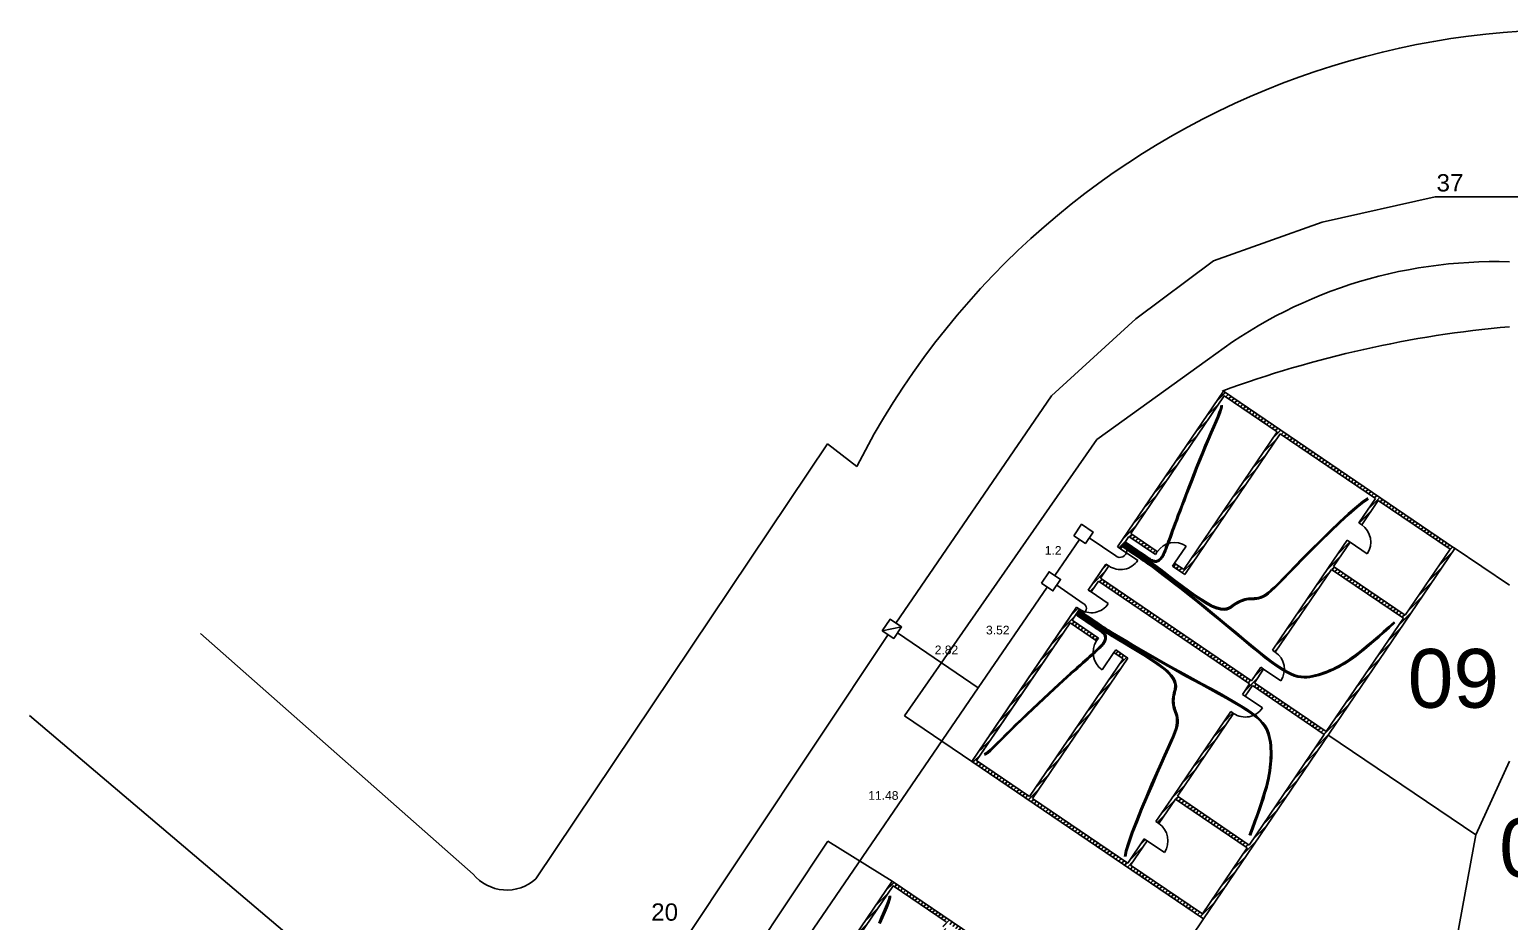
# Model space of a CAD drawing. Header units: millimetres. Extents: x 0 to 168904, y 0 to 40934.
# Drawn here: x 168781.71 to 168824.47, y 40907.99 to 40933.76 of the extents above; entities that cross this region are included whole.
import ezdxf

# ---------------------------------------------------------------- set-up
doc = ezdxf.new("R2010")
doc.units = ezdxf.units.MM
for name, color, linetype in [('C2', 170, 'Continuous'), ('canalizaciones', 90, 'Continuous'), ('Canalización principal', 10, 'Continuous')]:
    doc.layers.add(name, color=color, linetype=linetype)
doc.styles.get("Standard").update_dxf_attribs({"font": 'arial.ttf'})

msp = doc.modelspace()

# ---------------------------------------------------------------- hatches: boundary and pattern name
h = msp.add_hatch()
h.set_pattern_fill('JIS_LC_20A', color=256, scale=0.005)
h.set_pattern_definition([(45, (167229.7196, 40138.16648), (-0.070710678, 0.070710678), []), (45, (167229.7246, 40138.16648), (-0.070710678, 0.070710678), [])])
h.paths.add_polyline_path([(168809.477, 40913.4), (168809.56, 40913.344), (168811.781, 40916.614), (168812.547, 40916.094), (168812.603, 40916.177), (168811.837, 40916.697), (168812.051, 40917.012), (168811.968, 40917.068)])
h.paths.add_polyline_path([(168809.307, 40912.972), (168809.224, 40913.028), (168808.94, 40912.611), (168815.63, 40908.067), (168822.899, 40918.768), (168816.209, 40923.312), (168813.154, 40918.814), (168813.237, 40918.757), (168813.478, 40919.113), (168814.244, 40918.593), (168814.3, 40918.676), (168813.534, 40919.196), (168816.236, 40923.173), (168817.768, 40922.133), (168815.066, 40918.156), (168814.797, 40918.339), (168814.741, 40918.256), (168815.093, 40918.017), (168817.851, 40922.077), (168820.602, 40920.208), (168820.123, 40919.503), (168820.206, 40919.447), (168820.684, 40920.152), (168822.761, 40918.742), (168821.466, 40916.836), (168819.39, 40918.246), (168819.869, 40918.951), (168819.786, 40919.007), (168819.251, 40918.219), (168817.626, 40915.827), (168817.709, 40915.771), (168819.334, 40918.163), (168821.41, 40916.753), (168819.182, 40913.474), (168817.106, 40914.884), (168817.372, 40915.275), (168817.289, 40915.331), (168817.023, 40914.94), (168812.658, 40917.905), (168812.899, 40918.261), (168812.817, 40918.317), (168812.305, 40917.564), (168812.388, 40917.508), (168812.601, 40917.823), (168816.967, 40914.857), (168816.758, 40914.549), (168816.841, 40914.493), (168817.05, 40914.801), (168819.126, 40913.391), (168816.955, 40910.194), (168814.879, 40911.604), (168816.503, 40913.997), (168816.421, 40914.053), (168814.796, 40911.66), (168814.261, 40910.873), (168814.344, 40910.817), (168814.822, 40911.522), (168816.899, 40910.111), (168815.604, 40908.205), (168813.528, 40909.616), (168814.007, 40910.32), (168813.924, 40910.377), (168813.445, 40909.672), (168810.694, 40911.541), (168813.452, 40915.6), (168813.099, 40915.84), (168813.043, 40915.757), (168813.313, 40915.574), (168810.611, 40911.597), (168809.079, 40912.637)])
h = msp.add_hatch()
h.set_pattern_fill('JIS_LC_20A', color=256, scale=0.005)
h.set_pattern_definition([(45, (167229.7196, 40138.16648), (-0.070710678, 0.070710678), []), (45, (167229.7246, 40138.16648), (-0.070710678, 0.070710678), [])])
h.paths.add_polyline_path([(168813.313, 40915.574), (168810.611, 40911.597), (168809.079, 40912.637), (168811.781, 40916.614), (168812.547, 40916.094), (168812.603, 40916.177), (168811.837, 40916.697), (168812.051, 40917.012), (168811.968, 40917.068), (168808.94, 40912.611), (168815.63, 40908.067), (168822.899, 40918.768), (168816.209, 40923.312), (168813.154, 40918.814), (168813.237, 40918.757), (168813.478, 40919.113), (168814.244, 40918.593), (168814.3, 40918.676), (168813.534, 40919.196), (168816.236, 40923.173), (168817.768, 40922.133), (168815.066, 40918.156), (168814.797, 40918.339), (168814.741, 40918.256), (168815.093, 40918.017), (168817.851, 40922.077), (168820.602, 40920.208), (168820.123, 40919.503), (168820.206, 40919.447), (168820.684, 40920.152), (168822.761, 40918.742), (168821.466, 40916.836), (168819.39, 40918.246), (168819.869, 40918.951), (168819.786, 40919.007), (168819.251, 40918.219), (168817.626, 40915.827), (168817.709, 40915.771), (168819.334, 40918.163), (168821.41, 40916.753), (168819.182, 40913.474), (168817.106, 40914.884), (168817.372, 40915.275), (168817.289, 40915.331), (168817.023, 40914.94), (168812.658, 40917.905), (168812.899, 40918.261), (168812.817, 40918.317), (168812.305, 40917.564), (168812.388, 40917.508), (168812.601, 40917.823), (168816.967, 40914.857), (168816.758, 40914.549), (168816.841, 40914.493), (168817.05, 40914.801), (168819.126, 40913.391), (168816.955, 40910.194), (168814.879, 40911.604), (168816.503, 40913.997), (168816.421, 40914.053), (168814.796, 40911.66), (168814.261, 40910.873), (168814.344, 40910.817), (168814.822, 40911.522), (168816.899, 40910.111), (168815.604, 40908.205), (168813.528, 40909.616), (168814.007, 40910.32), (168813.924, 40910.377), (168813.445, 40909.672), (168810.694, 40911.541), (168813.452, 40915.6), (168813.099, 40915.84), (168813.043, 40915.757)])
h = msp.add_hatch()
h.set_pattern_fill('JIS_LC_20A', color=256, scale=0.005)
h.set_pattern_definition([(45, (167220.14772, 40124.00843), (-0.070710678, 0.070710678), []), (45, (167220.15272, 40124.00843), (-0.070710678, 0.070710678), [])])
h.paths.add_polyline_path([(168803.741, 40901.416), (168801.039, 40897.439), (168799.508, 40898.479), (168802.209, 40902.456), (168802.975, 40901.936), (168803.031, 40902.019), (168802.265, 40902.539), (168802.479, 40902.854), (168802.396, 40902.91), (168799.369, 40898.453), (168806.059, 40893.908), (168813.328, 40904.61), (168806.638, 40909.154), (168803.582, 40904.656), (168803.665, 40904.599), (168803.906, 40904.955), (168804.672, 40904.435), (168804.729, 40904.518), (168803.963, 40905.038), (168806.664, 40909.015), (168808.196, 40907.975), (168805.494, 40903.997), (168805.225, 40904.181), (168805.169, 40904.098), (168805.521, 40903.859), (168808.279, 40907.919), (168811.03, 40906.05), (168810.551, 40905.345), (168810.634, 40905.289), (168811.113, 40905.994), (168813.189, 40904.583), (168811.894, 40902.678), (168809.818, 40904.088), (168810.297, 40904.793), (168810.214, 40904.849), (168809.679, 40904.061), (168808.054, 40901.669), (168808.137, 40901.613), (168809.762, 40904.005), (168811.838, 40902.595), (168809.61, 40899.315), (168807.534, 40900.726), (168807.8, 40901.117), (168807.717, 40901.173), (168807.452, 40900.782), (168803.086, 40903.747), (168803.328, 40904.103), (168803.245, 40904.159), (168802.733, 40903.406), (168802.816, 40903.35), (168803.03, 40903.664), (168807.395, 40900.699), (168807.186, 40900.391), (168807.269, 40900.335), (168807.478, 40900.643), (168809.554, 40899.233), (168807.383, 40896.036), (168805.307, 40897.446), (168806.932, 40899.838), (168806.849, 40899.895), (168805.224, 40897.502), (168804.689, 40896.715), (168804.772, 40896.659), (168805.251, 40897.364), (168807.327, 40895.953), (168806.032, 40894.047), (168803.956, 40895.458), (168804.435, 40896.162), (168804.352, 40896.219), (168803.873, 40895.514), (168801.122, 40897.382), (168803.88, 40901.442), (168803.528, 40901.682), (168803.471, 40901.599)])

# ---------------------------------------------------------------- linework, layer by layer
for p, q in [((168812.55, 40921.912), (168815.754, 40924.216)), ((168817.768, 40922.133), (168815.066, 40918.156)), ((168817.768, 40922.133), (168815.066, 40918.156)), ((168817.851, 40922.077), (168815.093, 40918.017)), ((168817.851, 40922.077), (168815.093, 40918.017)), ((168804.767, 40921.792), (168796.338, 40909.215)), ((168804.767, 40921.792), (168805.616, 40921.137)), ((168806.999, 40913.929), (168812.55, 40921.912)), ((168820.602, 40920.208), (168820.123, 40919.503)), ((168820.602, 40920.208), (168820.123, 40919.503)), ((168820.684, 40920.152), (168820.206, 40919.447)), ((168820.684, 40920.152), (168820.206, 40919.447)), ((168820.206, 40919.447), (168820.123, 40919.503)), ((168820.206, 40919.447), (168820.123, 40919.503)), ((168813.237, 40918.757), (168813.478, 40919.113)), ((168813.237, 40918.757), (168813.478, 40919.113)), ((168813.478, 40919.113), (168814.244, 40918.593)), ((168813.478, 40919.113), (168814.244, 40918.593)), ((168813.534, 40919.196), (168814.3, 40918.676)), ((168813.534, 40919.196), (168814.3, 40918.676)), ((168813.237, 40918.757), (168813.154, 40918.814)), ((168813.237, 40918.757), (168813.154, 40918.814)), ((168813.733, 40918.42), (168813.237, 40918.757)), ((168813.733, 40918.42), (168813.237, 40918.757)), ((168814.3, 40918.676), (168814.244, 40918.593)), ((168814.3, 40918.676), (168814.244, 40918.593)), ((168814.797, 40918.339), (168815.134, 40918.835)), ((168814.797, 40918.339), (168815.134, 40918.835)), ((168819.786, 40919.007), (168819.251, 40918.219)), ((168819.786, 40919.007), (168819.251, 40918.219)), ((168819.869, 40918.951), (168819.39, 40918.246)), ((168819.869, 40918.951), (168819.39, 40918.246)), ((168819.869, 40918.951), (168819.786, 40919.007)), ((168819.869, 40918.951), (168819.786, 40919.007)), ((168819.869, 40918.951), (168820.365, 40918.613)), ((168819.869, 40918.951), (168820.365, 40918.613)), ((168822.876, 40918.784), (168824.474, 40917.704)), ((168812.658, 40917.905), (168812.899, 40918.261)), ((168812.658, 40917.905), (168812.899, 40918.261)), ((168812.899, 40918.261), (168812.817, 40918.317)), ((168812.899, 40918.261), (168812.817, 40918.317)), ((168814.797, 40918.339), (168814.741, 40918.256)), ((168814.797, 40918.339), (168814.741, 40918.256)), ((168814.741, 40918.256), (168815.093, 40918.017)), ((168814.741, 40918.256), (168815.093, 40918.017)), ((168814.797, 40918.339), (168815.066, 40918.156)), ((168814.797, 40918.339), (168815.066, 40918.156)), ((168819.251, 40918.219), (168817.626, 40915.827)), ((168819.251, 40918.219), (168817.626, 40915.827)), ((168819.39, 40918.246), (168821.466, 40916.836)), ((168819.39, 40918.246), (168821.466, 40916.836)), ((168812.601, 40917.823), (168816.967, 40914.857)), ((168812.601, 40917.823), (168816.967, 40914.857)), ((168812.658, 40917.905), (168817.023, 40914.94)), ((168812.658, 40917.905), (168817.023, 40914.94)), ((168812.658, 40917.905), (168817.023, 40914.94)), ((168812.658, 40917.905), (168817.023, 40914.94)), ((168819.334, 40918.163), (168817.709, 40915.771)), ((168819.334, 40918.163), (168817.709, 40915.771)), ((168819.334, 40918.163), (168821.41, 40916.753)), ((168819.334, 40918.163), (168821.41, 40916.753)), ((168812.388, 40917.508), (168812.305, 40917.564)), ((168812.388, 40917.508), (168812.305, 40917.564)), ((168812.884, 40917.171), (168812.388, 40917.508)), ((168812.884, 40917.171), (168812.388, 40917.508)), ((168812.051, 40917.012), (168811.968, 40917.068)), ((168812.051, 40917.012), (168811.968, 40917.068)), ((168808.94, 40912.611), (168811.754, 40916.753)), ((168808.94, 40912.611), (168811.754, 40916.753)), ((168808.94, 40912.611), (168811.754, 40916.753)), ((168811.781, 40916.614), (168812.547, 40916.094)), ((168811.781, 40916.614), (168812.547, 40916.094)), ((168811.837, 40916.697), (168812.603, 40916.177)), ((168811.837, 40916.697), (168812.603, 40916.177)), ((168819.182, 40913.474), (168821.41, 40916.753)), ((168819.182, 40913.474), (168821.41, 40916.753)), ((168794.532, 40909.35), (168786.655, 40916.306)), ((168812.547, 40916.094), (168812.603, 40916.177)), ((168812.547, 40916.094), (168812.603, 40916.177)), ((168813.043, 40915.757), (168812.706, 40915.261)), ((168813.043, 40915.757), (168812.706, 40915.261)), ((168813.043, 40915.757), (168813.099, 40915.84)), ((168813.043, 40915.757), (168813.099, 40915.84)), ((168813.043, 40915.757), (168813.313, 40915.574)), ((168813.043, 40915.757), (168813.313, 40915.574)), ((168813.099, 40915.84), (168813.452, 40915.6)), ((168813.099, 40915.84), (168813.452, 40915.6)), ((168817.709, 40915.771), (168817.626, 40915.827)), ((168817.709, 40915.771), (168817.626, 40915.827)), ((168810.611, 40911.597), (168813.313, 40915.574)), ((168810.611, 40911.597), (168813.313, 40915.574)), ((168810.694, 40911.541), (168813.452, 40915.6)), ((168810.694, 40911.541), (168813.452, 40915.6)), ((168817.289, 40915.331), (168817.023, 40914.94)), ((168817.289, 40915.331), (168817.023, 40914.94)), ((168817.372, 40915.275), (168817.106, 40914.884)), ((168817.372, 40915.275), (168817.106, 40914.884)), ((168817.372, 40915.275), (168817.289, 40915.331)), ((168817.372, 40915.275), (168817.289, 40915.331)), ((168817.868, 40914.937), (168817.372, 40915.275)), ((168817.868, 40914.937), (168817.372, 40915.275)), ((168816.758, 40914.549), (168816.967, 40914.857)), ((168816.758, 40914.549), (168816.967, 40914.857)), ((168816.841, 40914.493), (168817.05, 40914.801)), ((168816.841, 40914.493), (168817.05, 40914.801)), ((168817.05, 40914.801), (168819.126, 40913.391)), ((168817.05, 40914.801), (168819.126, 40913.391)), ((168817.106, 40914.884), (168819.182, 40913.474)), ((168817.106, 40914.884), (168819.182, 40913.474)), ((168817.106, 40914.884), (168819.182, 40913.474)), ((168817.106, 40914.884), (168819.182, 40913.474)), ((168816.841, 40914.493), (168816.758, 40914.549)), ((168816.841, 40914.493), (168816.758, 40914.549)), ((168816.841, 40914.493), (168817.337, 40914.156)), ((168816.841, 40914.493), (168817.337, 40914.156)), ((168790.071, 40906.849), (168781.713, 40913.942)), ((168814.796, 40911.66), (168816.421, 40914.053)), ((168814.796, 40911.66), (168816.421, 40914.053)), ((168814.879, 40911.604), (168816.503, 40913.997)), ((168814.879, 40911.604), (168816.503, 40913.997)), ((168816.503, 40913.997), (168816.421, 40914.053)), ((168816.503, 40913.997), (168816.421, 40914.053)), ((168808.94, 40912.611), (168806.999, 40913.929)), ((168816.955, 40910.194), (168819.126, 40913.391)), ((168816.955, 40910.194), (168819.126, 40913.391)), ((168819.225, 40913.384), (168823.506, 40910.49)), ((168823.506, 40910.49), (168824.474, 40912.623)), ((168814.261, 40910.873), (168814.796, 40911.66)), ((168814.261, 40910.873), (168814.796, 40911.66)), ((168814.344, 40910.817), (168814.822, 40911.522)), ((168814.344, 40910.817), (168814.822, 40911.522)), ((168814.822, 40911.522), (168816.899, 40910.111)), ((168814.822, 40911.522), (168816.899, 40910.111)), ((168814.879, 40911.604), (168816.955, 40910.194)), ((168814.879, 40911.604), (168816.955, 40910.194)), ((168814.344, 40910.817), (168814.261, 40910.873)), ((168814.344, 40910.817), (168814.261, 40910.873)), ((168797.993, 40900.115), (168804.783, 40910.308)), ((168804.783, 40910.308), (168806.638, 40909.154)), ((168813.445, 40909.672), (168813.924, 40910.377)), ((168813.445, 40909.672), (168813.924, 40910.377)), ((168813.528, 40909.616), (168814.007, 40910.32)), ((168813.528, 40909.616), (168814.007, 40910.32)), ((168814.007, 40910.32), (168813.924, 40910.377)), ((168814.007, 40910.32), (168813.924, 40910.377)), ((168814.007, 40910.32), (168814.503, 40909.983)), ((168814.007, 40910.32), (168814.503, 40909.983)), ((168821.976, 40902.252), (168823.506, 40910.49)), ((168813.389, 40909.589), (168813.389, 40909.589)), ((168813.389, 40909.589), (168813.389, 40909.589)), ((168813.472, 40909.533), (168813.472, 40909.533)), ((168813.472, 40909.533), (168813.472, 40909.533)), ((168815.63, 40908.067), (168813.328, 40904.61))]:
    msp.add_line(p, q)
for points in [[(168811.968, 40917.068), (168808.94, 40912.611), (168815.63, 40908.067), (168822.899, 40918.768), (168816.209, 40923.312), (168813.154, 40918.814)], [(168811.968, 40917.068), (168808.94, 40912.611), (168815.63, 40908.067), (168822.899, 40918.768), (168816.209, 40923.312), (168813.154, 40918.814)], [(168811.968, 40917.068), (168808.94, 40912.611), (168815.63, 40908.067), (168822.899, 40918.768), (168816.209, 40923.312), (168813.154, 40918.814)], [(168811.968, 40917.068), (168808.94, 40912.611), (168815.63, 40908.067), (168822.899, 40918.768), (168816.209, 40923.312), (168813.154, 40918.814)], [(168811.968, 40917.068), (168808.94, 40912.611), (168815.63, 40908.067), (168822.899, 40918.768), (168816.209, 40923.312), (168813.154, 40918.814)], [(168816.209, 40923.312), (168813.154, 40918.814)], [(168816.209, 40923.312), (168813.154, 40918.814)], [(168817.768, 40922.133), (168816.236, 40923.173), (168813.534, 40919.196)], [(168817.768, 40922.133), (168816.236, 40923.173), (168813.534, 40919.196)], [(168820.602, 40920.208), (168817.851, 40922.077)], [(168820.602, 40920.208), (168817.851, 40922.077)], [(168821.466, 40916.836), (168822.761, 40918.742), (168820.684, 40920.152)], [(168821.466, 40916.836), (168822.761, 40918.742), (168820.684, 40920.152)], [(168813.478, 40919.113), (168813.237, 40918.757)], [(168813.478, 40919.113), (168813.237, 40918.757)], [(168812.817, 40918.317), (168812.305, 40917.564)], [(168812.817, 40918.317), (168812.305, 40917.564)], [(168812.817, 40918.317), (168812.305, 40917.564)], [(168812.817, 40918.317), (168812.305, 40917.564)], [(168812.817, 40918.317), (168812.305, 40917.564)], [(168812.817, 40918.317), (168812.305, 40917.564)], [(168812.899, 40918.261), (168812.658, 40917.905)], [(168812.899, 40918.261), (168812.658, 40917.905)], [(168812.601, 40917.823), (168812.388, 40917.508)], [(168812.601, 40917.823), (168812.388, 40917.508)], [(168811.968, 40917.068), (168809.441, 40913.347)], [(168811.968, 40917.068), (168809.441, 40913.347)], [(168811.968, 40917.068), (168809.441, 40913.347)], [(168812.051, 40917.012), (168811.837, 40916.697)], [(168812.051, 40917.012), (168811.837, 40916.697)], [(168811.781, 40916.614), (168809.079, 40912.637), (168810.611, 40911.597)], [(168811.781, 40916.614), (168809.56, 40913.344)], [(168811.781, 40916.614), (168809.56, 40913.344)], [(168809.307, 40912.972), (168809.079, 40912.637), (168810.611, 40911.597)], [(168809.307, 40912.972), (168809.079, 40912.637), (168810.611, 40911.597)], [(168810.694, 40911.541), (168813.445, 40909.672)], [(168810.694, 40911.541), (168813.445, 40909.672)], [(168813.528, 40909.616), (168815.604, 40908.205), (168816.899, 40910.111)], [(168813.528, 40909.616), (168815.604, 40908.205), (168816.899, 40910.111)], [(168802.396, 40902.91), (168799.369, 40898.453), (168806.059, 40893.908), (168813.328, 40904.61), (168806.638, 40909.154), (168803.582, 40904.656)], [(168802.396, 40902.91), (168799.369, 40898.453), (168806.059, 40893.908), (168813.328, 40904.61), (168806.638, 40909.154), (168803.582, 40904.656)], [(168806.638, 40909.154), (168803.582, 40904.656)], [(168808.196, 40907.975), (168806.664, 40909.015), (168803.963, 40905.038)]]:
    msp.add_lwpolyline(points)
for centre, radius, start, end in [((168826.253, 40910.582), 23.18, 71.7255, 152.913), ((168824.06, 40913.492), 13.564, 88.2489, 127.7586), ((168827.321, 40893.054), 32.247, 95.0654, 110.2192), ((168819.869, 40918.951), 0.6, 325.814, 55.814), ((168819.869, 40918.951), 0.6, 325.814, 55.814), ((168814.797, 40918.339), 0.6, 55.814, 145.814), ((168814.797, 40918.339), 0.6, 55.814, 145.814), ((168813.237, 40918.757), 0.6, 235.814, 325.814), ((168813.237, 40918.757), 0.6, 235.814, 325.814), ((168812.388, 40917.508), 0.6, 235.814, 325.814), ((168812.388, 40917.508), 0.6, 235.814, 325.814), ((168813.043, 40915.757), 0.6, 145.814, 235.814), ((168813.043, 40915.757), 0.6, 145.814, 235.814), ((168817.372, 40915.275), 0.6, 325.814, 55.814), ((168817.372, 40915.275), 0.6, 325.814, 55.814), ((168816.841, 40914.493), 0.6, 235.814, 325.814), ((168816.841, 40914.493), 0.6, 235.814, 325.814), ((168814.007, 40910.32), 0.6, 325.814, 55.814), ((168814.007, 40910.32), 0.6, 325.814, 55.814), ((168795.499, 40910.148), 1.254, 219.4981, 311.9541)]:
    msp.add_arc(centre, radius, start, end)
at = {"layer": 'C2'}
for p, q in [((168812.332, 40919.076), (168813.097, 40918.552)), ((168812.332, 40919.076), (168813.097, 40918.552)), ((168811.34, 40917.982), (168812.055, 40919.026)), ((168809.123, 40914.739), (168811.116, 40917.65)), ((168811.394, 40917.704), (168812.159, 40917.18)), ((168806.796, 40916.332), (168809.123, 40914.739)), ((168809.123, 40914.739), (168802.635, 40905.259))]:
    msp.add_line(p, q, dxfattribs=at)
for points in [[(168811.889, 40919.134), (168812.22, 40918.91), (168812.444, 40919.241), (168812.113, 40919.465)], [(168810.95, 40917.762), (168811.281, 40917.538), (168811.506, 40917.87), (168811.174, 40918.094)]]:
    msp.add_lwpolyline(points, close=True, dxfattribs=at)
for centre, radius, start, end in [((168813.22, 40918.703), 0.195, 230.8586, 60.8665), ((168813.22, 40918.703), 0.195, 230.8586, 60.8665), ((168812.094, 40917.037), 0.157, 228.0376, 65.6241)]:
    msp.add_arc(centre, radius, start, end, dxfattribs=at)
at = {"layer": 'canalizaciones'}
for points in [[(168813.349, 40918.923), (168813.438, 40918.863), (168813.523, 40918.805), (168813.604, 40918.75), (168813.68, 40918.698), (168813.752, 40918.649), (168813.819, 40918.604), (168813.881, 40918.562), (168813.938, 40918.524), (168813.989, 40918.489), (168814.036, 40918.459), (168814.078, 40918.432), (168814.116, 40918.41), (168814.152, 40918.393), (168814.184, 40918.38), (168814.215, 40918.372), (168814.244, 40918.369), (168814.272, 40918.371), (168814.299, 40918.378), (168814.325, 40918.388), (168814.35, 40918.403), (168814.373, 40918.42), (168814.396, 40918.439), (168814.416, 40918.461), (168814.435, 40918.483), (168814.452, 40918.507), (168814.468, 40918.531), (168814.483, 40918.557), (168814.498, 40918.585), (168814.512, 40918.616), (168814.527, 40918.651), (168814.543, 40918.689), (168814.559, 40918.731), (168814.578, 40918.778), (168814.597, 40918.83), (168814.619, 40918.888), (168814.643, 40918.951), (168814.669, 40919.021), (168814.697, 40919.097), (168814.728, 40919.18), (168814.761, 40919.271), (168814.797, 40919.369), (168814.836, 40919.475), (168814.879, 40919.591), (168814.926, 40919.716), (168814.976, 40919.851), (168815.032, 40919.998), (168815.092, 40920.156), (168815.157, 40920.327), (168815.228, 40920.511), (168815.304, 40920.705), (168815.383, 40920.906), (168815.464, 40921.112), (168815.548, 40921.32), (168815.631, 40921.526), (168815.714, 40921.727), (168815.796, 40921.921), (168815.875, 40922.106), (168815.95, 40922.277), (168816.017, 40922.433), (168816.076, 40922.573), (168816.123, 40922.692), (168816.157, 40922.789), (168816.175, 40922.861), (168816.175, 40922.907)], [(168813.36, 40918.94), (168813.449, 40918.879), (168813.534, 40918.821), (168813.615, 40918.767), (168813.691, 40918.715), (168813.763, 40918.666), (168813.829, 40918.621), (168813.891, 40918.58), (168813.947, 40918.542), (168813.997, 40918.508), (168814.043, 40918.478), (168814.084, 40918.452), (168814.121, 40918.431), (168814.155, 40918.414), (168814.186, 40918.401), (168814.215, 40918.393), (168814.242, 40918.39), (168814.269, 40918.392), (168814.294, 40918.398), (168814.318, 40918.408), (168814.341, 40918.421), (168814.363, 40918.437), (168814.384, 40918.455), (168814.403, 40918.476), (168814.421, 40918.497), (168814.437, 40918.519), (168814.452, 40918.543), (168814.467, 40918.568), (168814.481, 40918.596), (168814.495, 40918.626), (168814.509, 40918.66), (168814.525, 40918.697), (168814.541, 40918.739), (168814.559, 40918.786), (168814.579, 40918.838), (168814.601, 40918.895), (168814.624, 40918.959), (168814.65, 40919.028), (168814.678, 40919.104), (168814.709, 40919.187), (168814.742, 40919.278), (168814.778, 40919.376), (168814.817, 40919.482), (168814.86, 40919.598), (168814.907, 40919.723), (168814.958, 40919.858), (168815.013, 40920.005), (168815.073, 40920.163), (168815.139, 40920.334), (168815.21, 40920.518), (168815.285, 40920.712), (168815.364, 40920.914), (168815.446, 40921.12), (168815.529, 40921.327), (168815.612, 40921.533), (168815.696, 40921.734), (168815.777, 40921.928), (168815.856, 40922.111), (168815.93, 40922.282), (168815.997, 40922.437), (168816.055, 40922.575), (168816.103, 40922.693), (168816.137, 40922.788), (168816.155, 40922.858), (168816.156, 40922.901)], [(168813.371, 40918.956), (168813.46, 40918.896), (168813.545, 40918.838), (168813.626, 40918.783), (168813.702, 40918.732), (168813.773, 40918.683), (168813.839, 40918.638), (168813.9, 40918.597), (168813.956, 40918.56), (168814.005, 40918.526), (168814.05, 40918.497), (168814.09, 40918.472), (168814.125, 40918.451), (168814.158, 40918.435), (168814.187, 40918.422), (168814.215, 40918.415), (168814.241, 40918.411), (168814.265, 40918.413), (168814.289, 40918.418), (168814.311, 40918.427), (168814.333, 40918.439), (168814.353, 40918.454), (168814.372, 40918.471), (168814.39, 40918.49), (168814.407, 40918.511), (168814.422, 40918.532), (168814.436, 40918.555), (168814.45, 40918.579), (168814.464, 40918.606), (168814.477, 40918.636), (168814.492, 40918.669), (168814.507, 40918.706), (168814.523, 40918.747), (168814.541, 40918.794), (168814.56, 40918.845), (168814.582, 40918.903), (168814.606, 40918.966), (168814.631, 40919.035), (168814.659, 40919.111), (168814.69, 40919.195), (168814.723, 40919.285), (168814.759, 40919.383), (168814.799, 40919.489), (168814.842, 40919.605), (168814.888, 40919.73), (168814.939, 40919.865), (168814.994, 40920.012), (168815.055, 40920.17), (168815.12, 40920.342), (168815.191, 40920.525), (168815.267, 40920.72), (168815.346, 40920.921), (168815.427, 40921.127), (168815.51, 40921.334), (168815.594, 40921.54), (168815.677, 40921.741), (168815.758, 40921.934), (168815.836, 40922.117), (168815.91, 40922.287), (168815.977, 40922.441), (168816.035, 40922.578), (168816.082, 40922.694), (168816.116, 40922.787), (168816.135, 40922.855), (168816.137, 40922.896)], [(168813.315, 40918.873), (168813.404, 40918.813), (168813.489, 40918.755), (168813.57, 40918.7), (168813.647, 40918.648), (168813.719, 40918.599), (168813.786, 40918.554), (168813.849, 40918.512), (168813.906, 40918.473), (168813.959, 40918.437), (168814.01, 40918.402), (168814.064, 40918.365), (168814.124, 40918.322), (168814.195, 40918.271), (168814.279, 40918.208), (168814.381, 40918.13), (168814.506, 40918.035), (168814.654, 40917.921), (168814.821, 40917.793), (168815.002, 40917.656), (168815.191, 40917.518), (168815.38, 40917.384), (168815.563, 40917.262), (168815.735, 40917.156), (168815.89, 40917.074), (168816.022, 40917.021), (168816.133, 40916.992), (168816.227, 40916.986), (168816.306, 40916.996), (168816.373, 40917.02), (168816.431, 40917.052), (168816.483, 40917.089), (168816.533, 40917.126), (168816.583, 40917.16), (168816.633, 40917.19), (168816.684, 40917.216), (168816.735, 40917.238), (168816.787, 40917.256), (168816.839, 40917.27), (168816.891, 40917.281), (168816.944, 40917.287), (168816.998, 40917.29), (168817.052, 40917.291), (168817.109, 40917.293), (168817.167, 40917.298), (168817.228, 40917.309), (168817.293, 40917.328), (168817.362, 40917.357), (168817.435, 40917.399), (168817.514, 40917.456), (168817.602, 40917.531), (168817.702, 40917.625), (168817.818, 40917.74), (168817.954, 40917.878), (168818.113, 40918.042), (168818.298, 40918.233), (168818.514, 40918.453), (168818.761, 40918.703), (168819.029, 40918.97), (168819.307, 40919.242), (168819.582, 40919.504), (168819.841, 40919.744), (168820.072, 40919.947), (168820.263, 40920.1), (168820.402, 40920.19)], [(168813.326, 40918.89), (168813.415, 40918.829), (168813.5, 40918.772), (168813.581, 40918.717), (168813.658, 40918.665), (168813.73, 40918.616), (168813.797, 40918.57), (168813.86, 40918.528), (168813.917, 40918.489), (168813.97, 40918.454), (168814.021, 40918.419), (168814.075, 40918.381), (168814.135, 40918.339), (168814.205, 40918.288), (168814.29, 40918.225), (168814.391, 40918.148), (168814.515, 40918.053), (168814.662, 40917.94), (168814.829, 40917.812), (168815.008, 40917.677), (168815.195, 40917.539), (168815.383, 40917.407), (168815.565, 40917.285), (168815.736, 40917.18), (168815.889, 40917.098), (168816.019, 40917.044), (168816.129, 40917.015), (168816.222, 40917.008), (168816.299, 40917.018), (168816.365, 40917.041), (168816.423, 40917.072), (168816.475, 40917.108), (168816.525, 40917.145), (168816.575, 40917.179), (168816.626, 40917.208), (168816.677, 40917.235), (168816.729, 40917.257), (168816.781, 40917.276), (168816.833, 40917.29), (168816.887, 40917.301), (168816.94, 40917.307), (168816.994, 40917.311), (168817.048, 40917.312), (168817.104, 40917.314), (168817.162, 40917.319), (168817.223, 40917.33), (168817.287, 40917.349), (168817.355, 40917.378), (168817.428, 40917.42), (168817.506, 40917.476), (168817.593, 40917.55), (168817.692, 40917.643), (168817.808, 40917.758), (168817.942, 40917.895), (168818.101, 40918.058), (168818.286, 40918.249), (168818.501, 40918.469), (168818.748, 40918.718), (168819.017, 40918.986), (168819.295, 40919.258), (168819.57, 40919.52), (168819.829, 40919.76), (168820.061, 40919.964), (168820.253, 40920.118), (168820.393, 40920.208)], [(168813.338, 40918.906), (168813.427, 40918.846), (168813.512, 40918.788), (168813.593, 40918.733), (168813.669, 40918.681), (168813.741, 40918.633), (168813.809, 40918.587), (168813.871, 40918.545), (168813.928, 40918.506), (168813.981, 40918.47), (168814.033, 40918.435), (168814.086, 40918.398), (168814.146, 40918.355), (168814.216, 40918.304), (168814.3, 40918.242), (168814.401, 40918.165), (168814.524, 40918.072), (168814.671, 40917.959), (168814.836, 40917.832), (168815.014, 40917.697), (168815.2, 40917.561), (168815.386, 40917.429), (168815.567, 40917.308), (168815.736, 40917.203), (168815.887, 40917.121), (168816.017, 40917.067), (168816.125, 40917.039), (168816.216, 40917.031), (168816.293, 40917.04), (168816.358, 40917.062), (168816.415, 40917.093), (168816.467, 40917.128), (168816.517, 40917.164), (168816.567, 40917.198), (168816.618, 40917.227), (168816.67, 40917.254), (168816.722, 40917.276), (168816.775, 40917.295), (168816.828, 40917.31), (168816.882, 40917.321), (168816.936, 40917.328), (168816.989, 40917.331), (168817.044, 40917.333), (168817.1, 40917.335), (168817.157, 40917.341), (168817.218, 40917.351), (168817.281, 40917.37), (168817.348, 40917.399), (168817.42, 40917.44), (168817.497, 40917.496), (168817.584, 40917.569), (168817.682, 40917.662), (168817.797, 40917.775), (168817.931, 40917.912), (168818.089, 40918.075), (168818.273, 40918.265), (168818.489, 40918.485), (168818.735, 40918.734), (168819.004, 40919.001), (168819.282, 40919.273), (168819.558, 40919.536), (168819.818, 40919.777), (168820.051, 40919.981), (168820.243, 40920.135), (168820.384, 40920.226)], [(168813.282, 40918.824), (168813.37, 40918.763), (168813.455, 40918.706), (168813.536, 40918.651), (168813.613, 40918.599), (168813.685, 40918.55), (168813.752, 40918.504), (168813.815, 40918.462), (168813.872, 40918.423), (168813.925, 40918.388), (168813.976, 40918.353), (168814.03, 40918.315), (168814.09, 40918.273), (168814.161, 40918.221), (168814.245, 40918.158), (168814.348, 40918.08), (168814.473, 40917.985), (168814.622, 40917.87), (168814.794, 40917.736), (168814.985, 40917.586), (168815.191, 40917.423), (168815.41, 40917.249), (168815.637, 40917.066), (168815.869, 40916.878), (168816.104, 40916.685), (168816.337, 40916.492), (168816.566, 40916.3), (168816.789, 40916.113), (168817.005, 40915.934), (168817.211, 40915.765), (168817.405, 40915.61), (168817.586, 40915.472), (168817.751, 40915.353), (168817.899, 40915.255), (168818.031, 40915.178), (168818.151, 40915.12), (168818.259, 40915.078), (168818.358, 40915.05), (168818.451, 40915.034), (168818.539, 40915.028), (168818.625, 40915.03), (168818.711, 40915.038), (168818.796, 40915.052), (168818.882, 40915.071), (168818.967, 40915.093), (168819.052, 40915.12), (168819.137, 40915.15), (168819.221, 40915.183), (168819.304, 40915.219), (168819.388, 40915.256), (168819.471, 40915.296), (168819.556, 40915.34), (168819.644, 40915.39), (168819.736, 40915.445), (168819.833, 40915.507), (168819.936, 40915.578), (168820.046, 40915.658), (168820.164, 40915.748), (168820.29, 40915.848), (168820.422, 40915.957), (168820.561, 40916.075), (168820.706, 40916.201), (168820.856, 40916.333), (168821.01, 40916.473), (168821.168, 40916.618)], [(168813.293, 40918.84), (168813.382, 40918.78), (168813.467, 40918.722), (168813.548, 40918.667), (168813.624, 40918.615), (168813.696, 40918.566), (168813.764, 40918.521), (168813.826, 40918.479), (168813.883, 40918.44), (168813.936, 40918.404), (168813.987, 40918.369), (168814.041, 40918.332), (168814.102, 40918.289), (168814.172, 40918.238), (168814.257, 40918.174), (168814.36, 40918.097), (168814.484, 40918.001), (168814.634, 40917.886), (168814.806, 40917.752), (168814.997, 40917.602), (168815.203, 40917.439), (168815.422, 40917.265), (168815.649, 40917.082), (168815.882, 40916.894), (168816.116, 40916.701), (168816.348, 40916.508), (168816.577, 40916.316), (168816.8, 40916.13), (168817.016, 40915.951), (168817.221, 40915.782), (168817.415, 40915.628), (168817.595, 40915.49), (168817.759, 40915.371), (168817.906, 40915.274), (168818.038, 40915.197), (168818.156, 40915.139), (168818.263, 40915.097), (168818.361, 40915.069), (168818.452, 40915.054), (168818.539, 40915.048), (168818.624, 40915.05), (168818.709, 40915.058), (168818.794, 40915.072), (168818.878, 40915.09), (168818.963, 40915.113), (168819.047, 40915.139), (168819.131, 40915.169), (168819.214, 40915.202), (168819.297, 40915.237), (168819.379, 40915.274), (168819.463, 40915.314), (168819.547, 40915.358), (168819.635, 40915.407), (168819.726, 40915.462), (168819.822, 40915.524), (168819.925, 40915.595), (168820.035, 40915.675), (168820.152, 40915.765), (168820.277, 40915.864), (168820.41, 40915.973), (168820.548, 40916.09), (168820.693, 40916.216), (168820.843, 40916.348), (168820.997, 40916.488), (168821.154, 40916.633)], [(168813.304, 40918.857), (168813.393, 40918.796), (168813.478, 40918.739), (168813.559, 40918.684), (168813.635, 40918.632), (168813.707, 40918.583), (168813.775, 40918.537), (168813.837, 40918.495), (168813.895, 40918.456), (168813.947, 40918.421), (168813.999, 40918.386), (168814.053, 40918.348), (168814.113, 40918.305), (168814.184, 40918.254), (168814.268, 40918.191), (168814.371, 40918.113), (168814.496, 40918.017), (168814.646, 40917.902), (168814.818, 40917.768), (168815.009, 40917.618), (168815.216, 40917.455), (168815.434, 40917.281), (168815.661, 40917.098), (168815.894, 40916.91), (168816.128, 40916.717), (168816.36, 40916.524), (168816.589, 40916.333), (168816.811, 40916.146), (168817.026, 40915.968), (168817.231, 40915.8), (168817.425, 40915.645), (168817.604, 40915.508), (168817.767, 40915.389), (168817.913, 40915.293), (168818.044, 40915.216), (168818.161, 40915.158), (168818.267, 40915.117), (168818.364, 40915.089), (168818.454, 40915.073), (168818.54, 40915.068), (168818.624, 40915.07), (168818.707, 40915.078), (168818.791, 40915.092), (168818.875, 40915.11), (168818.958, 40915.132), (168819.041, 40915.159), (168819.125, 40915.188), (168819.207, 40915.221), (168819.289, 40915.256), (168819.371, 40915.292), (168819.454, 40915.332), (168819.538, 40915.376), (168819.625, 40915.425), (168819.716, 40915.479), (168819.812, 40915.541), (168819.914, 40915.612), (168820.023, 40915.691), (168820.14, 40915.781), (168820.265, 40915.88), (168820.397, 40915.989), (168820.536, 40916.106), (168820.68, 40916.231), (168820.829, 40916.363), (168820.983, 40916.502), (168821.141, 40916.648)], [(168812, 40916.937), (168812.089, 40916.877), (168812.174, 40916.819), (168812.255, 40916.764), (168812.331, 40916.712), (168812.403, 40916.663), (168812.471, 40916.617), (168812.533, 40916.575), (168812.59, 40916.536), (168812.643, 40916.5), (168812.694, 40916.465), (168812.749, 40916.429), (168812.811, 40916.388), (168812.884, 40916.342), (168812.974, 40916.287), (168813.084, 40916.22), (168813.218, 40916.14), (168813.379, 40916.044), (168813.56, 40915.935), (168813.753, 40915.817), (168813.951, 40915.693), (168814.145, 40915.567), (168814.327, 40915.441), (168814.488, 40915.32), (168814.621, 40915.207), (168814.72, 40915.104), (168814.787, 40915.011), (168814.828, 40914.926), (168814.847, 40914.849), (168814.85, 40914.778), (168814.842, 40914.712), (168814.827, 40914.65), (168814.811, 40914.59), (168814.798, 40914.531), (168814.788, 40914.473), (168814.783, 40914.417), (168814.781, 40914.361), (168814.783, 40914.306), (168814.789, 40914.253), (168814.799, 40914.2), (168814.812, 40914.148), (168814.829, 40914.098), (168814.848, 40914.046), (168814.867, 40913.993), (168814.884, 40913.937), (168814.897, 40913.876), (168814.903, 40913.809), (168814.901, 40913.734), (168814.889, 40913.65), (168814.865, 40913.556), (168814.828, 40913.447), (168814.778, 40913.319), (168814.714, 40913.169), (168814.635, 40912.992), (168814.541, 40912.784), (168814.432, 40912.541), (168814.307, 40912.259), (168814.166, 40911.938), (168814.016, 40911.59), (168813.866, 40911.231), (168813.723, 40910.879), (168813.596, 40910.55), (168813.492, 40910.26), (168813.42, 40910.026), (168813.388, 40909.864)], [(168812.011, 40916.954), (168812.1, 40916.893), (168812.185, 40916.836), (168812.266, 40916.781), (168812.343, 40916.729), (168812.415, 40916.68), (168812.482, 40916.634), (168812.544, 40916.591), (168812.601, 40916.552), (168812.654, 40916.516), (168812.705, 40916.481), (168812.76, 40916.445), (168812.822, 40916.405), (168812.896, 40916.358), (168812.986, 40916.303), (168813.096, 40916.236), (168813.231, 40916.155), (168813.394, 40916.058), (168813.582, 40915.948), (168813.791, 40915.825), (168814.019, 40915.693), (168814.262, 40915.554), (168814.515, 40915.411), (168814.776, 40915.264), (168815.041, 40915.117), (168815.306, 40914.973), (168815.568, 40914.831), (168815.824, 40914.692), (168816.069, 40914.558), (168816.301, 40914.43), (168816.515, 40914.307), (168816.71, 40914.191), (168816.88, 40914.083), (168817.023, 40913.983), (168817.142, 40913.889), (168817.239, 40913.802), (168817.317, 40913.719), (168817.379, 40913.639), (168817.427, 40913.561), (168817.464, 40913.483), (168817.492, 40913.404), (168817.516, 40913.324), (168817.534, 40913.241), (168817.548, 40913.156), (168817.558, 40913.07), (168817.564, 40912.983), (168817.567, 40912.895), (168817.567, 40912.806), (168817.565, 40912.717), (168817.561, 40912.627), (168817.555, 40912.536), (168817.545, 40912.441), (168817.532, 40912.343), (168817.514, 40912.238), (168817.492, 40912.126), (168817.464, 40912.005), (168817.431, 40911.874), (168817.391, 40911.732), (168817.344, 40911.58), (168817.292, 40911.417), (168817.234, 40911.245), (168817.171, 40911.065), (168817.103, 40910.877), (168817.03, 40910.683), (168816.954, 40910.483)], [(168812.023, 40916.97), (168812.112, 40916.91), (168812.197, 40916.852), (168812.277, 40916.797), (168812.354, 40916.745), (168812.426, 40916.696), (168812.493, 40916.65), (168812.555, 40916.608), (168812.613, 40916.569), (168812.665, 40916.533), (168812.716, 40916.498), (168812.771, 40916.462), (168812.833, 40916.422), (168812.907, 40916.375), (168812.997, 40916.32), (168813.107, 40916.253), (168813.242, 40916.172), (168813.404, 40916.075), (168813.592, 40915.965), (168813.802, 40915.842), (168814.029, 40915.711), (168814.272, 40915.572), (168814.525, 40915.428), (168814.786, 40915.281), (168815.051, 40915.134), (168815.317, 40914.989), (168815.579, 40914.847), (168815.835, 40914.709), (168816.081, 40914.575), (168816.313, 40914.445), (168816.528, 40914.322), (168816.723, 40914.206), (168816.894, 40914.097), (168817.038, 40913.996), (168817.158, 40913.902), (168817.255, 40913.814), (168817.334, 40913.73), (168817.396, 40913.649), (168817.444, 40913.57), (168817.482, 40913.491), (168817.511, 40913.411), (168817.535, 40913.329), (168817.553, 40913.246), (168817.567, 40913.16), (168817.577, 40913.073), (168817.584, 40912.985), (168817.587, 40912.896), (168817.587, 40912.807), (168817.585, 40912.717), (168817.581, 40912.626), (168817.574, 40912.534), (168817.565, 40912.44), (168817.552, 40912.34), (168817.534, 40912.235), (168817.512, 40912.122), (168817.484, 40912.001), (168817.45, 40911.87), (168817.41, 40911.727), (168817.364, 40911.574), (168817.311, 40911.411), (168817.253, 40911.239), (168817.19, 40911.058), (168817.122, 40910.871), (168817.049, 40910.676), (168816.972, 40910.476)], [(168812.034, 40916.987), (168812.123, 40916.926), (168812.208, 40916.869), (168812.289, 40916.814), (168812.365, 40916.762), (168812.437, 40916.713), (168812.504, 40916.667), (168812.567, 40916.624), (168812.624, 40916.585), (168812.676, 40916.549), (168812.728, 40916.515), (168812.782, 40916.478), (168812.844, 40916.438), (168812.918, 40916.392), (168813.008, 40916.336), (168813.118, 40916.269), (168813.253, 40916.189), (168813.415, 40916.092), (168813.603, 40915.982), (168813.812, 40915.86), (168814.04, 40915.728), (168814.282, 40915.589), (168814.536, 40915.445), (168814.797, 40915.298), (168815.062, 40915.152), (168815.328, 40915.006), (168815.59, 40914.864), (168815.847, 40914.725), (168816.093, 40914.591), (168816.325, 40914.461), (168816.541, 40914.338), (168816.737, 40914.221), (168816.908, 40914.111), (168817.053, 40914.01), (168817.173, 40913.915), (168817.272, 40913.826), (168817.351, 40913.741), (168817.413, 40913.659), (168817.462, 40913.578), (168817.5, 40913.499), (168817.53, 40913.418), (168817.554, 40913.335), (168817.573, 40913.251), (168817.587, 40913.164), (168817.597, 40913.076), (168817.603, 40912.988), (168817.607, 40912.898), (168817.607, 40912.807), (168817.605, 40912.717), (168817.601, 40912.626), (168817.594, 40912.533), (168817.585, 40912.438), (168817.571, 40912.338), (168817.554, 40912.232), (168817.531, 40912.119), (168817.504, 40911.997), (168817.47, 40911.865), (168817.429, 40911.723), (168817.383, 40911.569), (168817.33, 40911.405), (168817.272, 40911.233), (168817.209, 40911.052), (168817.141, 40910.864), (168817.068, 40910.669), (168816.991, 40910.468)], [(168811.944, 40916.854), (168812.033, 40916.794), (168812.118, 40916.736), (168812.198, 40916.682), (168812.274, 40916.63), (168812.346, 40916.581), (168812.412, 40916.536), (168812.472, 40916.495), (168812.528, 40916.457), (168812.577, 40916.423), (168812.621, 40916.393), (168812.659, 40916.365), (168812.691, 40916.34), (168812.719, 40916.316), (168812.741, 40916.293), (168812.758, 40916.27), (168812.771, 40916.247), (168812.778, 40916.224), (168812.782, 40916.2), (168812.782, 40916.176), (168812.779, 40916.151), (168812.772, 40916.127), (168812.763, 40916.103), (168812.752, 40916.079), (168812.74, 40916.056), (168812.725, 40916.034), (168812.71, 40916.013), (168812.692, 40915.991), (168812.672, 40915.968), (168812.649, 40915.945), (168812.624, 40915.919), (168812.595, 40915.891), (168812.562, 40915.861), (168812.526, 40915.827), (168812.485, 40915.79), (168812.44, 40915.749), (168812.39, 40915.704), (168812.335, 40915.654), (168812.274, 40915.6), (168812.208, 40915.541), (168812.137, 40915.477), (168812.059, 40915.407), (168811.974, 40915.331), (168811.883, 40915.249), (168811.784, 40915.159), (168811.677, 40915.062), (168811.561, 40914.957), (168811.435, 40914.842), (168811.3, 40914.718), (168811.156, 40914.584), (168811.003, 40914.443), (168810.845, 40914.295), (168810.684, 40914.143), (168810.522, 40913.99), (168810.361, 40913.836), (168810.205, 40913.685), (168810.055, 40913.538), (168809.914, 40913.398), (168809.784, 40913.267), (168809.665, 40913.148), (168809.559, 40913.043), (168809.469, 40912.957), (168809.394, 40912.891), (168809.338, 40912.848), (168809.301, 40912.831)], [(168811.955, 40916.871), (168812.044, 40916.811), (168812.129, 40916.753), (168812.21, 40916.698), (168812.286, 40916.646), (168812.357, 40916.598), (168812.424, 40916.552), (168812.485, 40916.511), (168812.541, 40916.472), (168812.591, 40916.438), (168812.636, 40916.407), (168812.675, 40916.378), (168812.708, 40916.351), (168812.737, 40916.326), (168812.76, 40916.302), (168812.778, 40916.278), (168812.791, 40916.254), (168812.799, 40916.228), (168812.803, 40916.203), (168812.803, 40916.176), (168812.799, 40916.15), (168812.792, 40916.124), (168812.782, 40916.098), (168812.771, 40916.073), (168812.757, 40916.048), (168812.743, 40916.025), (168812.727, 40916.002), (168812.708, 40915.979), (168812.688, 40915.956), (168812.665, 40915.932), (168812.639, 40915.906), (168812.61, 40915.878), (168812.577, 40915.847), (168812.54, 40915.813), (168812.499, 40915.776), (168812.454, 40915.734), (168812.403, 40915.689), (168812.348, 40915.639), (168812.288, 40915.585), (168812.222, 40915.526), (168812.15, 40915.462), (168812.072, 40915.392), (168811.988, 40915.316), (168811.896, 40915.234), (168811.797, 40915.145), (168811.69, 40915.047), (168811.574, 40914.942), (168811.449, 40914.827), (168811.314, 40914.703), (168811.169, 40914.57), (168811.017, 40914.428), (168810.859, 40914.28), (168810.697, 40914.129), (168810.535, 40913.975), (168810.375, 40913.822), (168810.218, 40913.67), (168810.068, 40913.523), (168809.927, 40913.382), (168809.795, 40913.25), (168809.676, 40913.13), (168809.569, 40913.026), (168809.477, 40912.938), (168809.401, 40912.872), (168809.342, 40912.828), (168809.303, 40912.812)], [(168811.966, 40916.888), (168812.055, 40916.827), (168812.14, 40916.769), (168812.221, 40916.715), (168812.297, 40916.663), (168812.369, 40916.614), (168812.436, 40916.568), (168812.498, 40916.526), (168812.554, 40916.487), (168812.605, 40916.452), (168812.651, 40916.42), (168812.691, 40916.391), (168812.726, 40916.363), (168812.755, 40916.337), (168812.779, 40916.311), (168812.798, 40916.286), (168812.812, 40916.26), (168812.82, 40916.233), (168812.824, 40916.205), (168812.823, 40916.177), (168812.819, 40916.149), (168812.812, 40916.121), (168812.802, 40916.093), (168812.789, 40916.066), (168812.775, 40916.04), (168812.76, 40916.015), (168812.743, 40915.991), (168812.725, 40915.968), (168812.704, 40915.944), (168812.68, 40915.919), (168812.654, 40915.893), (168812.624, 40915.864), (168812.591, 40915.833), (168812.554, 40915.799), (168812.513, 40915.761), (168812.467, 40915.72), (168812.417, 40915.674), (168812.362, 40915.625), (168812.301, 40915.57), (168812.235, 40915.511), (168812.163, 40915.447), (168812.086, 40915.377), (168812.001, 40915.301), (168811.91, 40915.219), (168811.811, 40915.13), (168811.703, 40915.033), (168811.588, 40914.927), (168811.462, 40914.813), (168811.328, 40914.689), (168811.183, 40914.555), (168811.03, 40914.414), (168810.872, 40914.266), (168810.711, 40914.114), (168810.549, 40913.96), (168810.388, 40913.807), (168810.232, 40913.655), (168810.081, 40913.507), (168809.939, 40913.366), (168809.807, 40913.234), (168809.686, 40913.113), (168809.579, 40913.008), (168809.485, 40912.92), (168809.408, 40912.853), (168809.347, 40912.809), (168809.305, 40912.792)], [(168811.978, 40916.904), (168812.067, 40916.844), (168812.152, 40916.786), (168812.232, 40916.731), (168812.309, 40916.679), (168812.381, 40916.63), (168812.448, 40916.584), (168812.51, 40916.542), (168812.568, 40916.503), (168812.62, 40916.467), (168812.672, 40916.432), (168812.726, 40916.395), (168812.788, 40916.355), (168812.861, 40916.309), (168812.95, 40916.254), (168813.059, 40916.188), (168813.191, 40916.109), (168813.35, 40916.014), (168813.529, 40915.907), (168813.72, 40915.791), (168813.915, 40915.669), (168814.106, 40915.545), (168814.285, 40915.422), (168814.445, 40915.303), (168814.577, 40915.192), (168814.675, 40915.092), (168814.741, 40915.001), (168814.782, 40914.92), (168814.802, 40914.845), (168814.806, 40914.776), (168814.798, 40914.712), (168814.784, 40914.651), (168814.769, 40914.591), (168814.756, 40914.532), (168814.747, 40914.474), (168814.742, 40914.416), (168814.741, 40914.359), (168814.743, 40914.303), (168814.748, 40914.248), (168814.758, 40914.194), (168814.771, 40914.141), (168814.788, 40914.09), (168814.806, 40914.039), (168814.825, 40913.986), (168814.841, 40913.931), (168814.853, 40913.871), (168814.859, 40913.805), (168814.857, 40913.732), (168814.845, 40913.65), (168814.822, 40913.557), (168814.785, 40913.45), (168814.736, 40913.324), (168814.672, 40913.176), (168814.595, 40913), (168814.502, 40912.794), (168814.393, 40912.552), (168814.268, 40912.271), (168814.127, 40911.95), (168813.978, 40911.602), (168813.828, 40911.243), (168813.685, 40910.89), (168813.557, 40910.559), (168813.453, 40910.268), (168813.381, 40910.032), (168813.348, 40909.868)], [(168811.989, 40916.921), (168812.078, 40916.86), (168812.163, 40916.803), (168812.244, 40916.748), (168812.32, 40916.696), (168812.392, 40916.647), (168812.459, 40916.601), (168812.522, 40916.558), (168812.579, 40916.519), (168812.631, 40916.483), (168812.683, 40916.448), (168812.737, 40916.412), (168812.799, 40916.372), (168812.873, 40916.326), (168812.962, 40916.27), (168813.071, 40916.204), (168813.204, 40916.124), (168813.364, 40916.029), (168813.544, 40915.921), (168813.737, 40915.804), (168813.933, 40915.681), (168814.126, 40915.556), (168814.306, 40915.431), (168814.467, 40915.312), (168814.599, 40915.199), (168814.697, 40915.098), (168814.764, 40915.006), (168814.805, 40914.923), (168814.825, 40914.847), (168814.828, 40914.777), (168814.82, 40914.712), (168814.806, 40914.65), (168814.79, 40914.591), (168814.777, 40914.532), (168814.768, 40914.474), (168814.762, 40914.416), (168814.761, 40914.36), (168814.763, 40914.305), (168814.769, 40914.25), (168814.778, 40914.197), (168814.792, 40914.145), (168814.809, 40914.094), (168814.827, 40914.043), (168814.846, 40913.99), (168814.863, 40913.934), (168814.875, 40913.873), (168814.881, 40913.807), (168814.879, 40913.733), (168814.867, 40913.65), (168814.843, 40913.556), (168814.807, 40913.448), (168814.757, 40913.322), (168814.693, 40913.172), (168814.615, 40912.996), (168814.522, 40912.789), (168814.413, 40912.547), (168814.287, 40912.265), (168814.147, 40911.944), (168813.997, 40911.596), (168813.847, 40911.237), (168813.704, 40910.885), (168813.577, 40910.555), (168813.473, 40910.264), (168813.4, 40910.029), (168813.368, 40909.866)], [(168806.25, 40907.938), (168806.324, 40908.108), (168806.391, 40908.262), (168806.449, 40908.399), (168806.496, 40908.515), (168806.53, 40908.608), (168806.549, 40908.677), (168806.551, 40908.717)], [(168806.27, 40907.932), (168806.344, 40908.103), (168806.411, 40908.259), (168806.47, 40908.396), (168806.517, 40908.514), (168806.551, 40908.609), (168806.569, 40908.68), (168806.57, 40908.723)], [(168806.289, 40907.927), (168806.364, 40908.098), (168806.431, 40908.255), (168806.49, 40908.394), (168806.537, 40908.513), (168806.571, 40908.61), (168806.589, 40908.683), (168806.59, 40908.728)]]:
    msp.add_lwpolyline(points, dxfattribs=at)
at = {"layer": 'Canalización principal'}
for p, q in [((168806.353, 40916.39), (168806.908, 40916.497)), ((168795.217, 40899.31), (168806.519, 40916.277))]:
    msp.add_line(p, q, dxfattribs=at)
msp.add_lwpolyline([(168806.742, 40916.609), (168811.241, 40923.182), (168813.682, 40925.403), (168815.919, 40927.08), (168819.061, 40928.197), (168822.332, 40928.928), (168839.545, 40928.928)], dxfattribs=at)
msp.add_lwpolyline([(168806.353, 40916.39), (168806.684, 40916.166), (168806.908, 40916.497), (168806.577, 40916.721)], close=True, dxfattribs=at)

# ---------------------------------------------------------------- texts
at = {"char_height": 1.7, "attachment_point": 1}
for s, insert in [('09', (168821.535, 40915.862)), ('05', (168824.178, 40910.969))]:
    msp.add_mtext_dynamic_manual_height_columns(s, width=6.50532, gutter_width=12.5, heights=[0], dxfattribs=dict(at, insert=insert))
at = {"layer": 'C2', "char_height": 0.25, "attachment_point": 1}
for s, insert in [('1.2', (168811.047, 40918.835)), ('3.52', (168809.35, 40916.532)), ('2.82', (168807.867, 40915.96)), ('11.48', (168805.947, 40911.752))]:
    msp.add_mtext_dynamic_manual_height_columns(s, width=1.01334, gutter_width=12.5, heights=[0], dxfattribs=dict(at, insert=insert))
at = {"layer": 'Canalización principal', "char_height": 0.5, "attachment_point": 1}
for s, insert in [('37', (168822.368, 40929.584)), ('20', (168799.674, 40908.508))]:
    msp.add_mtext_dynamic_manual_height_columns(s, width=3.07151, gutter_width=12.5, heights=[0], dxfattribs=dict(at, insert=insert))

doc.saveas('drawing.dxf')
